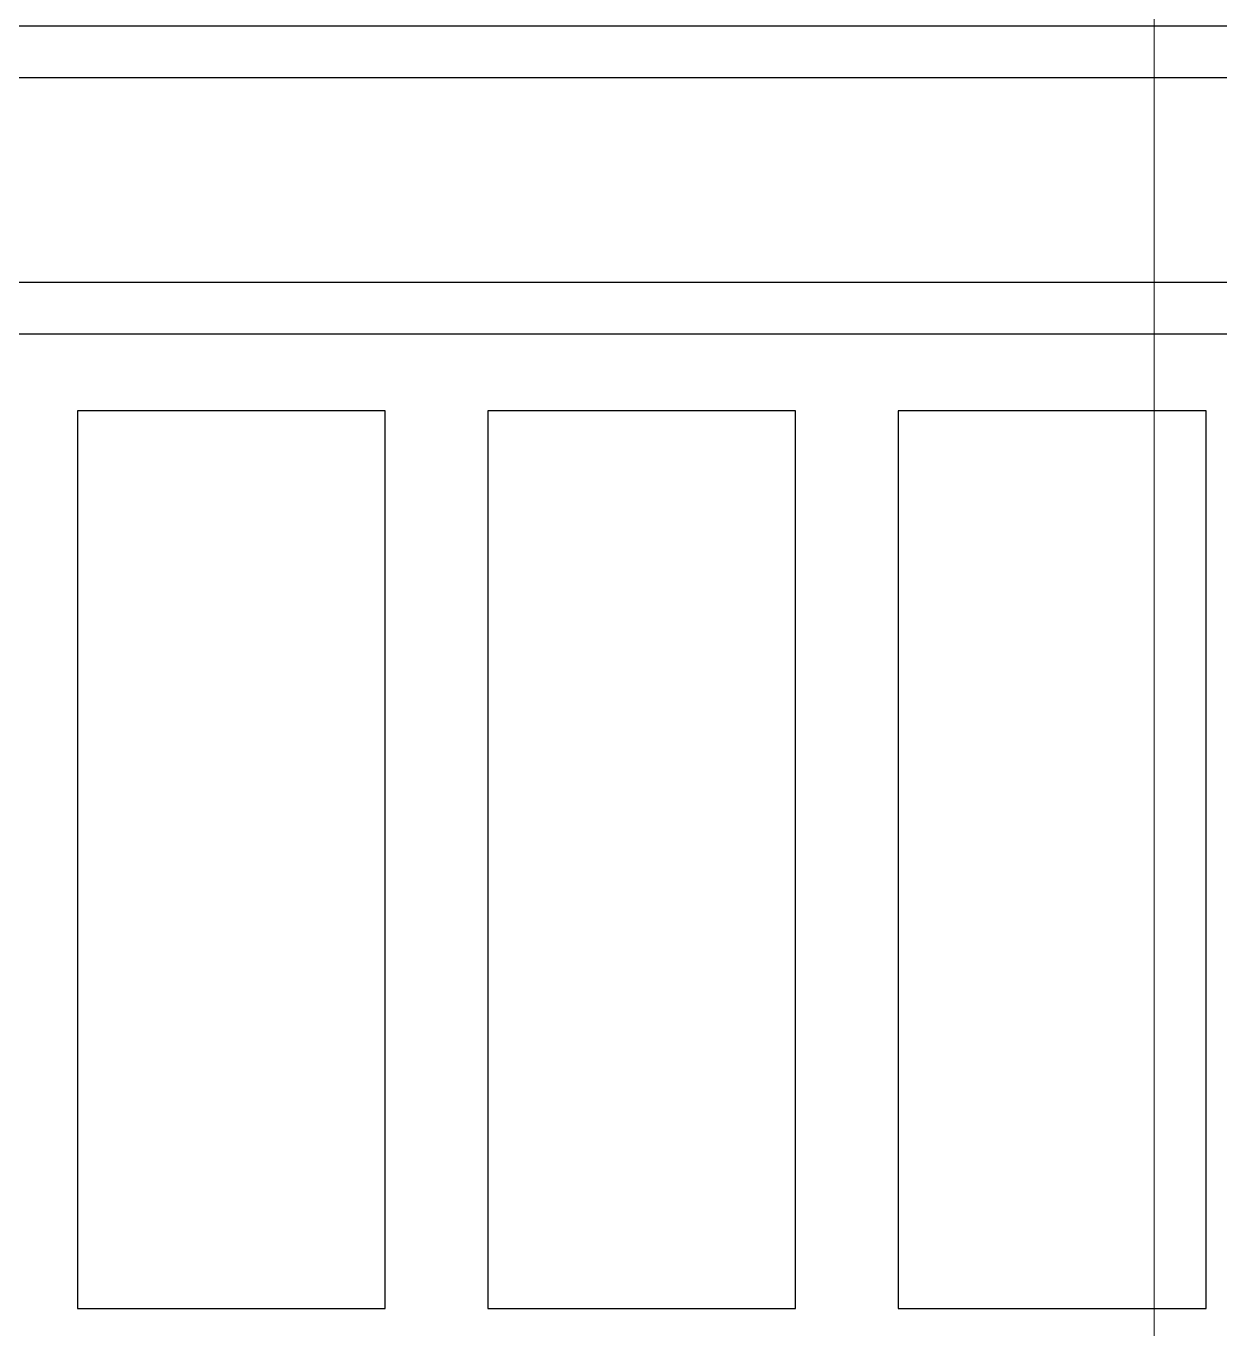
# Model space of a CAD drawing. Header units: millimetres. Extents: x -853432 to -773672, y -18171 to 22484.
# Drawn here: x -833482 to -832319, y -3691 to -2421 of the extents above; entities that cross this region are included whole.
import ezdxf
from ezdxf.xclip import XClip

# ---------------------------------------------------------------- set-up
doc = ezdxf.new("R2010")
doc.units = ezdxf.units.MM
doc.header["$XCLIPFRAME"] = 0
for name, color, linetype in [('000 - WIPEOUT', 250, 'Continuous'), ('A04_TUBE SERIES', 2, 'Continuous'), ('A11_ALU.SOLID SHEET', 2, 'Continuous')]:
    doc.layers.add(name, color=color, linetype=linetype)
doc.layers.add('A-ANNO-NOTE', color=3, linetype='Continuous', lineweight=25)

# ---------------------------------------------------------------- blocks, each defined once
blk = doc.blocks.new('DPA_AN_Section Line - UP-Left-14405212-4251-01 ENLARGED CONCOURSE LEVEL - REFLECTED CEILING PLAN - SHEET 2')
at = {"layer": 'A-ANNO-NOTE', "lineweight": 9}
blk.add_line((7.5, 0), (80, 0), dxfattribs=at)
blk = doc.blocks.new('*U1083')
at = {"color": 3}
for points in [[(-437.5, 150), (437.5, 150), (437.5, -150), (-437.5, -150)], [(-437.5, -250), (437.5, -250), (437.5, -550), (-437.5, -550)], [(-437.5, -650), (437.5, -650), (437.5, -950), (-437.5, -950)]]:
    blk.add_wipeout(points, dxfattribs=at).dxf.layer = '000 - WIPEOUT'
at = {"layer": 'A11_ALU.SOLID SHEET', "color": 0, "linetype": 'ByBlock'}
for points in [[(-437.5, -150), (437.5, -150), (437.5, 150), (-437.5, 150)], [(-437.5, -550), (437.5, -550), (437.5, -250), (-437.5, -250)], [(-437.5, -950), (437.5, -950), (437.5, -650), (-437.5, -650)]]:
    blk.add_lwpolyline(points, close=True, dxfattribs=at)
blk = doc.blocks.new('*U1213')
at = {"layer": 'A11_ALU.SOLID SHEET', "color": 0, "linetype": 'ByBlock', "rotation": 90}
blk.add_blockref('*U1083', (-88600, -6813), dxfattribs=at)
blk = doc.blocks.new('*U642')
blk.add_attdef('EXTR.OVL-LENGTH_', (-25, -59.1), '', height=5)
blk.add_wipeout([(-25, 25), (25, -25), (25, 10722.5), (-25, 10722.5)]).dxf.layer = '000 - WIPEOUT'
at = {"layer": 'A04_TUBE SERIES', "color": 0}
blk.add_lwpolyline([(-25, 25), (25, -25), (25, 10722.5), (-25, 10722.5)], close=True, dxfattribs=at)
blk = doc.blocks.new('*U652')
blk.add_attdef('EXTR.OVL-LENGTH_', (-25, -59.1), '', height=5)
blk.add_wipeout([(-25, 25), (25, -25), (25, 11022.5), (-25, 10972.5)]).dxf.layer = '000 - WIPEOUT'
at = {"layer": 'A04_TUBE SERIES', "color": 0}
blk.add_lwpolyline([(-25, 25), (25, -25), (25, 11022.5), (-25, 10972.5)], close=True, dxfattribs=at)
blk = doc.blocks.new('*U1212')
at = {"layer": 'A11_ALU.SOLID SHEET', "linetype": 'ByBlock', "rotation": 270}
for name, p in [('*U642', (-92072, -6025.5)), ('*U652', (-92322, -6275.5))]:
    blk.add_blockref(name, p, dxfattribs=at)

msp = doc.modelspace()

# ---------------------------------------------------------------- block references
at = {"layer": 'A11_ALU.SOLID SHEET'}
ref = msp.add_blockref('*U1213', (-744682.4, 3579), dxfattribs=at)
XClip(ref).set_block_clipping_path([(-104690.1238047112, -9620.0029952966), (-34092.6543255156, 14392.9971737705)])

# ---------------------------------------------------------------- next in the draw order: block references
ref = msp.add_blockref('*U1212', (-744682.4, 3579))
XClip(ref).set_block_clipping_path([(-104690.1238047112, -9620.0029952966), (-34092.6543255156, 14392.9971737705)])

# ---------------------------------------------------------------- next in the draw order: block references
at = {"layer": 'A-ANNO-NOTE', "xscale": 100, "yscale": 100, "zscale": 100, "rotation": 269.9999999999992}
msp.add_blockref('DPA_AN_Section Line - UP-Left-14405212-4251-01 ENLARGED CONCOURSE LEVEL - REFLECTED CEILING PLAN - SHEET 2', (-832383, 3579), dxfattribs=at)

doc.saveas('drawing.dxf')
